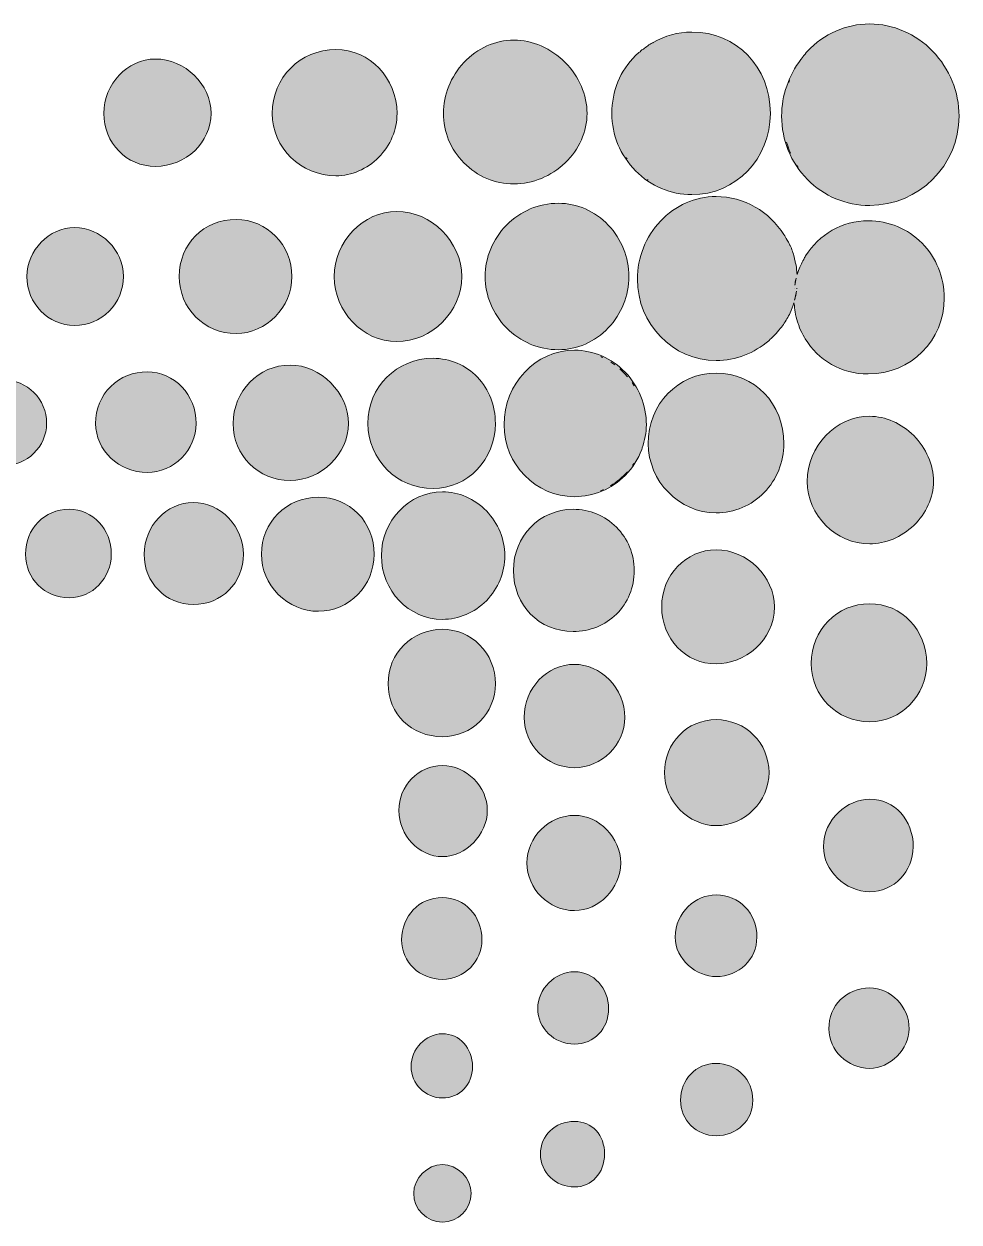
# Model space of a CAD drawing. Header units: inches. Extents: x -210 to 805, y -10 to 851.
# Drawn here: x 132 to 805, y -10 to 851 of the extents above; entities that cross this region are included whole.
import ezdxf

# ---------------------------------------------------------------- set-up
doc = ezdxf.new("R2010")
doc.units = ezdxf.units.IN
doc.header["$MEASUREMENT"] = 0
doc.layers.add('图层 1', color=7, linetype='Continuous')

# ---------------------------------------------------------------- blocks, each defined once
blk = doc.blocks.new('block 2')
at = {"layer": '图层 1', "true_color": 0xffffff}
h = blk.add_hatch(color=7, dxfattribs=at)
h.dxf.hatch_style = 2
edge = h.paths.add_edge_path()
edge.add_spline(control_points=[(612.68, 728.6), (644.38, 728.6), (669.22, 754.29), (669.22, 787.08), (669.22, 820.42), (644.92, 845.56), (612.68, 845.56), (602.74, 845.56), (593.29, 842.79), (584.83, 838.02), (584.7, 837.95), (584.57, 837.88), (584.43, 837.81), (582.14, 836.49), (579.96, 835.01), (577.84, 833.37), (577.51, 833.12), (577.11, 832.93), (576.79, 832.67), (576.33, 832.27), (575.91, 831.82), (575.45, 831.4), (574.39, 830.49), (573.22, 829.75), (572.22, 828.75), (561.22, 817.74), (555.16, 802.95), (555.16, 787.08), (555.16, 771.57), (561.22, 756.91), (572.22, 745.78), (583.17, 734.71), (597.54, 728.6), (612.68, 728.6)], knot_values=[0, 0, 0, 0, 1, 1, 1, 2, 2, 2, 3, 3, 3, 4, 4, 4, 5, 5, 5, 6, 6, 6, 7, 7, 7, 8, 8, 8, 9, 9, 9, 10, 10, 10, 11, 11, 11, 11], degree=3, periodic=1)
edge = h.paths.add_edge_path()
edge.add_spline(control_points=[(581.23, 739.16), (581.11, 739.25), (580.99, 739.35), (580.87, 739.44), (580.99, 739.35), (581.11, 739.26), (581.23, 739.16)], knot_values=[0, 0, 0, 0, 1, 1, 1, 2, 2, 2, 2], degree=3, periodic=1)
edge = h.paths.add_edge_path()
edge.add_spline(control_points=[(566.11, 754.38), (565.88, 754.72), (565.63, 755.05), (565.4, 755.39), (565.63, 755.05), (565.88, 754.72), (566.11, 754.38)], knot_values=[0, 0, 0, 0, 1, 1, 1, 2, 2, 2, 2], degree=3, periodic=1)
edge = h.paths.add_edge_path()
edge.add_spline(control_points=[(572.64, 746.38), (572.64, 746.37), (572.66, 746.36), (572.67, 746.35), (572.65, 746.36), (572.64, 746.37), (572.64, 746.38)], knot_values=[0, 0, 0, 0, 1, 1, 1, 2, 2, 2, 2], degree=3, periodic=1)
h = blk.add_hatch(color=7, dxfattribs=at)
h.dxf.hatch_style = 2
edge = h.paths.add_edge_path()
edge.add_spline(control_points=[(677.36, 785.14), (677.36, 767.76), (683.94, 751.54), (695.88, 739.48), (707.76, 727.46), (723.68, 720.84), (740.69, 720.84), (776.15, 720.84), (805, 749.68), (805, 785.14), (805, 802.58), (798.24, 819.14), (786, 831.78), (773.73, 844.42), (757.65, 851.38), (740.69, 851.38), (723.79, 851.38), (707.88, 844.42), (695.87, 831.77), (694.64, 830.48), (693.73, 829), (692.62, 827.63), (692.16, 827.05), (691.69, 826.48), (691.25, 825.88), (682.41, 814.2), (677.36, 800.1), (677.36, 785.14)], knot_values=[0, 0, 0, 0, 1, 1, 1, 2, 2, 2, 3, 3, 3, 4, 4, 4, 5, 5, 5, 6, 6, 6, 7, 7, 7, 8, 8, 8, 9, 9, 9, 9], degree=3, periodic=1)
edge = h.paths.add_edge_path()
edge.add_spline(control_points=[(683.47, 758.96), (683.54, 758.78), (683.61, 758.65), (683.67, 758.48), (682.54, 761.01), (681.73, 763.68), (680.94, 766.37), (681.73, 763.85), (682.35, 761.22), (683.47, 758.96)], knot_values=[0, 0, 0, 0, 1, 1, 1, 2, 2, 2, 3, 3, 3, 3], degree=3, periodic=1)
edge = h.paths.add_edge_path()
edge.add_spline(control_points=[(682.44, 809.17), (682.66, 809.75), (682.79, 810.36), (683.03, 810.94), (682.78, 810.35), (682.67, 809.75), (682.44, 809.17)], knot_values=[0, 0, 0, 0, 1, 1, 1, 2, 2, 2, 2], degree=3, periodic=1)
edge = h.paths.add_edge_path()
edge.add_spline(control_points=[(689.22, 748.42), (688.84, 748.98), (688.47, 749.51), (688.11, 750.08), (688.46, 749.5), (688.86, 748.98), (689.22, 748.42)], knot_values=[0, 0, 0, 0, 1, 1, 1, 2, 2, 2, 2], degree=3, periodic=1)
h = blk.add_hatch(color=7, dxfattribs=at)
h.dxf.hatch_style = 2
edge = h.paths.add_edge_path()
edge.add_spline(control_points=[(484.66, 736.36), (498.15, 736.36), (511.62, 741.88), (521.6, 751.47), (531.6, 761.09), (537.33, 774.07), (537.33, 787.08), (537.33, 800.21), (531.6, 813.54), (521.61, 823.66), (511.51, 833.88), (498.04, 839.75), (484.66, 839.75), (471.2, 839.75), (458.42, 834.03), (448.69, 823.65), (439.32, 813.65), (433.94, 800.33), (433.94, 787.08), (433.94, 773.76), (439.18, 761.12), (448.69, 751.48), (458.32, 741.74), (471.09, 736.36), (484.66, 736.36)], knot_values=[0, 0, 0, 0, 1, 1, 1, 2, 2, 2, 3, 3, 3, 4, 4, 4, 5, 5, 5, 6, 6, 6, 7, 7, 7, 8, 8, 8, 8], degree=3, periodic=1)
h = blk.add_hatch(color=7, dxfattribs=at)
h.dxf.hatch_style = 2
edge = h.paths.add_edge_path()
edge.add_spline(control_points=[(356.65, 742.18), (367.87, 742.18), (379.09, 747.02), (387.42, 755.47), (395.91, 764.1), (400.59, 775.33), (400.59, 787.08), (400.59, 812.38), (380.88, 832.96), (356.65, 832.96), (330.93, 832.96), (310.78, 812.81), (310.78, 787.08), (310.78, 762.32), (331.36, 742.18), (356.65, 742.18)], knot_values=[0, 0, 0, 0, 1, 1, 1, 2, 2, 2, 3, 3, 3, 4, 4, 4, 5, 5, 5, 5], degree=3, periodic=1)
h = blk.add_hatch(color=7, dxfattribs=at)
h.dxf.hatch_style = 2
edge = h.paths.add_edge_path()
edge.add_spline(control_points=[(226.7, 748.96), (248.79, 748.96), (266.76, 766.06), (266.76, 787.08), (266.76, 807.9), (248.04, 826.17), (226.7, 826.17), (206.57, 826.17), (189.56, 808.27), (189.56, 787.08), (189.56, 765.71), (205.87, 748.96), (226.7, 748.96)], knot_values=[0, 0, 0, 0, 1, 1, 1, 2, 2, 2, 3, 3, 3, 4, 4, 4, 4], degree=3, periodic=1)
h = blk.add_hatch(color=7, dxfattribs=at)
h.dxf.hatch_style = 2
edge = h.paths.add_edge_path()
edge.add_spline(control_points=[(739.72, 709.79), (720.74, 709.79), (704.15, 700.03), (694.6, 684.5), (694.11, 683.72), (693.67, 682.89), (693.21, 682.08), (692.45, 680.7), (691.72, 679.31), (691.07, 677.85), (690.3, 676.14), (689.65, 674.39), (689.06, 672.59), (688.9, 672.11), (688.66, 671.68), (688.52, 671.19), (688.48, 671.87), (688.28, 672.51), (688.21, 673.19), (688.09, 675.27), (687.87, 677.36), (687.35, 679.44), (687.25, 679.92), (687.13, 680.3), (687.04, 680.77), (686.81, 681.74), (686.62, 682.71), (686.35, 683.68), (685.62, 686.62), (684.8, 689.39), (683.47, 692.04), (683.37, 692.26), (683.22, 692.46), (683.11, 692.68), (682.59, 693.83), (681.87, 694.86), (681.28, 695.96), (680.51, 697.3), (679.79, 698.66), (678.95, 699.93), (668.44, 716.26), (650.46, 727.25), (630.14, 727.25), (615.11, 727.25), (600.92, 720.98), (590.16, 709.58), (579.47, 698.26), (573.59, 683.42), (573.59, 667.8), (573.59, 635.55), (598.96, 609.31), (630.14, 609.31), (644.47, 609.31), (657.74, 614.69), (668.07, 623.57), (668.36, 623.81), (668.64, 624.06), (668.92, 624.31), (670.58, 625.79), (672.18, 627.34), (673.66, 629.01), (674.35, 629.77), (674.98, 630.58), (675.64, 631.38), (676.65, 632.64), (677.66, 633.88), (678.57, 635.23), (680.4, 637.86), (682.07, 640.62), (683.47, 643.56), (684.7, 646.01), (685.5, 648.46), (686.19, 650.9), (686.23, 650.17), (686.43, 649.5), (686.5, 648.78), (686.6, 646.71), (686.84, 644.65), (687.35, 642.58), (687.37, 642.5), (687.41, 642.42), (687.42, 642.33), (687.92, 639.89), (688.65, 637.58), (689.44, 635.29), (689.72, 634.49), (689.95, 633.67), (690.27, 632.88), (691.23, 630.46), (692.41, 628.19), (693.69, 625.97), (693.88, 625.64), (694.06, 625.29), (694.26, 624.97), (703.59, 609.61), (720.08, 599.62), (739.72, 599.62), (770.34, 599.62), (794.33, 623.6), (794.33, 654.22), (794.33, 669.26), (788.65, 683.28), (778.36, 693.71), (768.11, 704.08), (754.39, 709.79), (739.72, 709.79)], knot_values=[0, 0, 0, 0, 1, 1, 1, 2, 2, 2, 3, 3, 3, 4, 4, 4, 5, 5, 5, 6, 6, 6, 7, 7, 7, 8, 8, 8, 9, 9, 9, 10, 10, 10, 11, 11, 11, 12, 12, 12, 13, 13, 13, 14, 14, 14, 15, 15, 15, 16, 16, 16, 17, 17, 17, 18, 18, 18, 19, 19, 19, 20, 20, 20, 21, 21, 21, 22, 22, 22, 23, 23, 23, 24, 24, 24, 25, 25, 25, 26, 26, 26, 27, 27, 27, 28, 28, 28, 29, 29, 29, 30, 30, 30, 31, 31, 31, 32, 32, 32, 33, 33, 33, 34, 34, 34, 35, 35, 35, 35], degree=3, periodic=1)
edge = h.paths.add_edge_path()
edge.add_spline(control_points=[(686.69, 652.93), (687.25, 655.02), (687.62, 657.14), (687.94, 659.29), (687.79, 657.91), (687.68, 656.53), (687.35, 655.19), (687.15, 654.4), (686.91, 653.6), (686.71, 652.81), (686.71, 652.85), (686.69, 652.89), (686.69, 652.93)], knot_values=[0, 0, 0, 0, 1, 1, 1, 2, 2, 2, 3, 3, 3, 4, 4, 4, 4], degree=3, periodic=1)
edge = h.paths.add_edge_path()
edge.add_spline(control_points=[(687.35, 666.82), (687.46, 667.4), (687.71, 667.92), (687.84, 668.47), (687.43, 666.82), (687.13, 665.14), (686.87, 663.44), (687.01, 664.57), (687.07, 665.72), (687.35, 666.82)], knot_values=[0, 0, 0, 0, 1, 1, 1, 2, 2, 2, 3, 3, 3, 3], degree=3, periodic=1)
edge = h.paths.add_edge_path()
edge.add_spline(control_points=[(686.51, 660.91), (686.5, 660.88), (686.5, 660.87), (686.5, 660.85), (686.5, 660.87), (686.5, 660.88), (686.51, 660.91)], knot_values=[0, 0, 0, 0, 1, 1, 1, 2, 2, 2, 2], degree=3, periodic=1)
edge = h.paths.add_edge_path()
edge.add_spline(control_points=[(688.18, 660.96), (688.2, 661.11), (688.19, 661.26), (688.2, 661.42), (688.2, 661.27), (688.18, 661.11), (688.18, 660.96)], knot_values=[0, 0, 0, 0, 1, 1, 1, 2, 2, 2, 2], degree=3, periodic=1)
h = blk.add_hatch(color=7, dxfattribs=at)
h.dxf.hatch_style = 2
edge = h.paths.add_edge_path()
edge.add_spline(control_points=[(355.39, 669.74), (355.39, 644.35), (375.96, 622.89), (400.3, 622.89), (425.69, 622.89), (447.14, 644.35), (447.14, 669.74), (447.14, 694.69), (425.25, 716.59), (400.3, 716.59), (376.38, 716.59), (355.39, 694.69), (355.39, 669.74)], knot_values=[0, 0, 0, 0, 1, 1, 1, 2, 2, 2, 3, 3, 3, 4, 4, 4, 4], degree=3, periodic=1)
h = blk.add_hatch(color=7, dxfattribs=at)
h.dxf.hatch_style = 2
edge = h.paths.add_edge_path()
edge.add_spline(control_points=[(479.37, 706.68), (469.47, 696.64), (464.01, 683.52), (464.01, 669.74), (464.01, 655.95), (469.47, 642.82), (479.37, 632.8), (489.38, 622.66), (502.62, 617.07), (516.66, 617.07), (530.23, 617.07), (543.02, 622.66), (552.64, 632.8), (562.16, 642.82), (567.4, 655.94), (567.4, 669.74), (567.4, 683.54), (562.16, 696.65), (552.64, 706.68), (543.02, 716.81), (530.24, 722.4), (516.66, 722.4), (502.62, 722.4), (489.38, 716.81), (479.37, 706.68)], knot_values=[0, 0, 0, 0, 1, 1, 1, 2, 2, 2, 3, 3, 3, 4, 4, 4, 5, 5, 5, 6, 6, 6, 7, 7, 7, 8, 8, 8, 8], degree=3, periodic=1)
h = blk.add_hatch(color=7, dxfattribs=at)
h.dxf.hatch_style = 2
edge = h.paths.add_edge_path()
edge.add_spline(control_points=[(243.86, 669.74), (243.86, 646.73), (261.88, 628.71), (284.89, 628.71), (306.6, 628.71), (324.95, 647.5), (324.95, 669.74), (324.95, 692.36), (306.97, 710.77), (284.89, 710.77), (261.5, 710.77), (243.86, 693.13), (243.86, 669.74)], knot_values=[0, 0, 0, 0, 1, 1, 1, 2, 2, 2, 3, 3, 3, 4, 4, 4, 4], degree=3, periodic=1)
h = blk.add_hatch(color=7, dxfattribs=at)
h.dxf.hatch_style = 2
edge = h.paths.add_edge_path()
edge.add_spline(control_points=[(168.52, 634.53), (177.97, 634.53), (186.84, 638.18), (193.46, 644.8), (200.07, 651.42), (203.72, 660.28), (203.72, 669.74), (203.72, 688.82), (187.6, 704.94), (168.52, 704.94), (150.28, 704.94), (134.28, 688.49), (134.28, 669.74), (134.28, 650.32), (149.64, 634.53), (168.52, 634.53)], knot_values=[0, 0, 0, 0, 1, 1, 1, 2, 2, 2, 3, 3, 3, 4, 4, 4, 5, 5, 5, 5], degree=3, periodic=1)
h = blk.add_hatch(color=7, dxfattribs=at)
h.dxf.hatch_style = 2
edge = h.paths.add_edge_path()
edge.add_spline(control_points=[(564.77, 600.85), (554.92, 611.07), (541.98, 616.7), (528.31, 616.7), (500.34, 616.7), (477.58, 592.64), (477.58, 563.06), (477.58, 534.56), (500.34, 511.37), (528.31, 511.37), (541.99, 511.37), (554.94, 516.78), (564.77, 526.61), (570.18, 532.02), (574.1, 538.43), (576.67, 545.34), (576.7, 545.43), (576.76, 545.51), (576.79, 545.6), (576.89, 545.88), (576.92, 546.17), (577.01, 546.46), (578.84, 551.77), (580, 557.32), (580, 563.07), (580, 577.22), (574.59, 590.64), (564.77, 600.85)], knot_values=[0, 0, 0, 0, 1, 1, 1, 2, 2, 2, 3, 3, 3, 4, 4, 4, 5, 5, 5, 6, 6, 6, 7, 7, 7, 8, 8, 8, 9, 9, 9, 9], degree=3, periodic=1)
edge = h.paths.add_edge_path()
edge.add_spline(control_points=[(566.49, 597.56), (564.73, 599.6), (562.87, 601.5), (560.87, 603.27), (562.88, 601.5), (564.75, 599.62), (566.49, 597.56)], knot_values=[0, 0, 0, 0, 1, 1, 1, 2, 2, 2, 2], degree=3, periodic=1)
edge = h.paths.add_edge_path()
edge.add_spline(control_points=[(571.23, 591.19), (570.74, 591.96), (570.28, 592.74), (569.74, 593.49), (570.26, 592.73), (570.75, 591.97), (571.23, 591.19)], knot_values=[0, 0, 0, 0, 1, 1, 1, 2, 2, 2, 2], degree=3, periodic=1)
edge = h.paths.add_edge_path()
edge.add_spline(control_points=[(557.42, 606.24), (556.5, 606.94), (555.49, 607.49), (554.53, 608.12), (555.5, 607.5), (556.49, 606.93), (557.42, 606.24)], knot_values=[0, 0, 0, 0, 1, 1, 1, 2, 2, 2, 2], degree=3, periodic=1)
edge = h.paths.add_edge_path()
edge.add_spline(control_points=[(548.72, 611.44), (548.23, 611.67), (547.73, 611.88), (547.24, 612.11), (547.74, 611.89), (548.23, 611.67), (548.72, 611.44)], knot_values=[0, 0, 0, 0, 1, 1, 1, 2, 2, 2, 2], degree=3, periodic=1)
edge = h.paths.add_edge_path()
edge.add_spline(control_points=[(554.12, 519.21), (558.67, 521.97), (562.8, 525.37), (566.39, 529.32), (562.85, 525.33), (558.74, 521.94), (554.12, 519.21)], knot_values=[0, 0, 0, 0, 1, 1, 1, 2, 2, 2, 2], degree=3, periodic=1)
edge = h.paths.add_edge_path()
edge.add_spline(control_points=[(547.12, 515.65), (547.81, 515.94), (548.51, 516.22), (549.19, 516.53), (548.51, 516.22), (547.82, 515.93), (547.12, 515.65)], knot_values=[0, 0, 0, 0, 1, 1, 1, 2, 2, 2, 2], degree=3, periodic=1)
edge = h.paths.add_edge_path()
edge.add_spline(control_points=[(570.13, 533.86), (570.45, 534.28), (570.74, 534.74), (571.04, 535.18), (570.74, 534.72), (570.44, 534.29), (570.13, 533.86)], knot_values=[0, 0, 0, 0, 1, 1, 1, 2, 2, 2, 2], degree=3, periodic=1)
h = blk.add_hatch(color=7, dxfattribs=at)
h.dxf.hatch_style = 2
edge = h.paths.add_edge_path()
edge.add_spline(control_points=[(365.68, 564.03), (365.68, 586.01), (345.66, 606.03), (323.67, 606.03), (301.06, 606.03), (282.65, 587.19), (282.65, 564.03), (282.65, 541.03), (300.67, 523), (323.67, 523), (346.05, 523), (365.68, 542.17), (365.68, 564.03)], knot_values=[0, 0, 0, 0, 1, 1, 1, 2, 2, 2, 3, 3, 3, 4, 4, 4, 4], degree=3, periodic=1)
h = blk.add_hatch(color=7, dxfattribs=at)
h.dxf.hatch_style = 2
edge = h.paths.add_edge_path()
edge.add_spline(control_points=[(426.48, 610.88), (400.21, 610.88), (379.63, 590.3), (379.63, 564.03), (379.63, 538.2), (400.64, 517.18), (426.48, 517.18), (451.24, 517.18), (471.38, 538.2), (471.38, 564.03), (471.38, 576.79), (466.79, 588.61), (458.46, 597.33), (450.1, 606.06), (438.74, 610.88), (426.48, 610.88)], knot_values=[0, 0, 0, 0, 1, 1, 1, 2, 2, 2, 3, 3, 3, 4, 4, 4, 5, 5, 5, 5], degree=3, periodic=1)
h = blk.add_hatch(color=7, dxfattribs=at)
h.dxf.hatch_style = 2
edge = h.paths.add_edge_path()
edge.add_spline(control_points=[(148.45, 564.03), (148.45, 581.6), (134.68, 595.36), (117.11, 595.36), (100.64, 595.36), (87.73, 581.6), (87.73, 564.03), (87.73, 547.01), (100.64, 533.67), (117.11, 533.67), (134.39, 533.67), (148.45, 547.29), (148.45, 564.03)], knot_values=[0, 0, 0, 0, 1, 1, 1, 2, 2, 2, 3, 3, 3, 4, 4, 4, 4], degree=3, periodic=1)
h = blk.add_hatch(color=7, dxfattribs=at)
h.dxf.hatch_style = 2
edge = h.paths.add_edge_path()
edge.add_spline(control_points=[(220.89, 601.18), (210.85, 601.18), (201.52, 597.45), (194.61, 590.67), (187.6, 583.78), (183.74, 574.32), (183.74, 564.03), (183.74, 544.61), (200.4, 528.82), (220.89, 528.82), (239.97, 528.82), (256.1, 544.95), (256.1, 564.03), (256.1, 584.52), (240.3, 601.18), (220.89, 601.18)], knot_values=[0, 0, 0, 0, 1, 1, 1, 2, 2, 2, 3, 3, 3, 4, 4, 4, 5, 5, 5, 5], degree=3, periodic=1)
h = blk.add_hatch(color=7, dxfattribs=at)
h.dxf.hatch_style = 2
edge = h.paths.add_edge_path()
edge.add_spline(control_points=[(630.14, 600.21), (602.78, 600.21), (581.35, 577.93), (581.35, 549.48), (581.35, 522.51), (603.7, 499.73), (630.14, 499.73), (643.29, 499.73), (655.59, 504.93), (664.77, 514.37), (673.9, 523.74), (678.92, 536.22), (678.92, 549.48), (678.92, 578.4), (657.94, 600.21), (630.14, 600.21)], knot_values=[0, 0, 0, 0, 1, 1, 1, 2, 2, 2, 3, 3, 3, 4, 4, 4, 5, 5, 5, 5], degree=3, periodic=1)
h = blk.add_hatch(color=7, dxfattribs=at)
h.dxf.hatch_style = 2
edge = h.paths.add_edge_path()
edge.add_spline(control_points=[(740.69, 569.18), (716.35, 569.18), (695.79, 547.72), (695.79, 522.33), (695.79, 497.98), (716.35, 477.42), (740.69, 477.42), (752.03, 477.42), (763.59, 482.26), (772.41, 490.72), (781.4, 499.32), (786.57, 510.85), (786.57, 522.33), (786.57, 534.28), (781.41, 546.28), (772.42, 555.27), (763.58, 564.11), (752.02, 569.18), (740.69, 569.18)], knot_values=[0, 0, 0, 0, 1, 1, 1, 2, 2, 2, 3, 3, 3, 4, 4, 4, 5, 5, 5, 6, 6, 6, 6], degree=3, periodic=1)
h = blk.add_hatch(color=7, dxfattribs=at)
h.dxf.hatch_style = 2
edge = h.paths.add_edge_path()
edge.add_spline(control_points=[(344.05, 510.99), (321.04, 510.99), (303.02, 492.96), (303.02, 469.96), (303.02, 459.1), (307.32, 448.82), (315.11, 441.02), (322.9, 433.23), (333.18, 428.93), (344.05, 428.93), (366.13, 428.93), (384.1, 447.34), (384.1, 469.96), (384.1, 481.25), (379.98, 491.65), (372.51, 499.26), (365.07, 506.82), (354.97, 510.99), (344.05, 510.99)], knot_values=[0, 0, 0, 0, 1, 1, 1, 2, 2, 2, 3, 3, 3, 4, 4, 4, 5, 5, 5, 6, 6, 6, 6], degree=3, periodic=1)
h = blk.add_hatch(color=7, dxfattribs=at)
h.dxf.hatch_style = 2
edge = h.paths.add_edge_path()
edge.add_spline(control_points=[(433.27, 514.87), (409.46, 514.87), (389.33, 493.86), (389.33, 469), (389.33, 443.7), (409.04, 423.11), (433.27, 423.11), (445.12, 423.11), (456.34, 427.88), (464.88, 436.54), (473.45, 445.25), (478.17, 456.77), (478.17, 469), (478.17, 480.68), (473.32, 492.37), (464.88, 501.08), (456.24, 509.97), (445.02, 514.87), (433.27, 514.87)], knot_values=[0, 0, 0, 0, 1, 1, 1, 2, 2, 2, 3, 3, 3, 4, 4, 4, 5, 5, 5, 6, 6, 6, 6], degree=3, periodic=1)
h = blk.add_hatch(color=7, dxfattribs=at)
h.dxf.hatch_style = 2
edge = h.paths.add_edge_path()
edge.add_spline(control_points=[(164.64, 502.26), (146.77, 502.26), (133.31, 488.38), (133.31, 469.96), (133.31, 452.39), (147.07, 438.63), (164.64, 438.63), (181.38, 438.63), (195, 452.68), (195, 469.96), (195, 488.07), (181.66, 502.26), (164.64, 502.26)], knot_values=[0, 0, 0, 0, 1, 1, 1, 2, 2, 2, 3, 3, 3, 4, 4, 4, 4], degree=3, periodic=1)
h = blk.add_hatch(color=7, dxfattribs=at)
h.dxf.hatch_style = 2
edge = h.paths.add_edge_path()
edge.add_spline(control_points=[(253.86, 507.11), (234.77, 507.11), (218.64, 490.09), (218.64, 469.96), (218.64, 449.67), (234.11, 433.78), (253.86, 433.78), (274.48, 433.78), (290.04, 449.34), (290.04, 469.96), (290.04, 479.44), (286.25, 488.89), (279.65, 495.86), (272.79, 503.11), (263.63, 507.11), (253.86, 507.11)], knot_values=[0, 0, 0, 0, 1, 1, 1, 2, 2, 2, 3, 3, 3, 4, 4, 4, 5, 5, 5, 5], degree=3, periodic=1)
h = blk.add_hatch(color=7, dxfattribs=at)
h.dxf.hatch_style = 2
edge = h.paths.add_edge_path()
edge.add_spline(control_points=[(527.34, 502.26), (503.24, 502.26), (484.37, 482.96), (484.37, 458.33), (484.37, 433.27), (502.84, 414.39), (527.34, 414.39), (539.25, 414.39), (550.3, 418.81), (558.46, 426.84), (566.72, 434.98), (571.27, 446.16), (571.27, 458.33), (571.27, 470.13), (566.72, 481.18), (558.46, 489.44), (550.2, 497.71), (539.14, 502.26), (527.34, 502.26)], knot_values=[0, 0, 0, 0, 1, 1, 1, 2, 2, 2, 3, 3, 3, 4, 4, 4, 5, 5, 5, 6, 6, 6, 6], degree=3, periodic=1)
h = blk.add_hatch(color=7, dxfattribs=at)
h.dxf.hatch_style = 2
edge = h.paths.add_edge_path()
edge.add_spline(control_points=[(630.14, 473.16), (608.58, 473.16), (591.04, 454.76), (591.04, 432.14), (591.04, 409.13), (608.22, 391.11), (630.14, 391.11), (650.41, 391.11), (672.13, 407.6), (672.13, 432.14), (672.13, 453.99), (652.51, 473.16), (630.14, 473.16)], knot_values=[0, 0, 0, 0, 1, 1, 1, 2, 2, 2, 3, 3, 3, 4, 4, 4, 4], degree=3, periodic=1)
h = blk.add_hatch(color=7, dxfattribs=at)
h.dxf.hatch_style = 2
edge = h.paths.add_edge_path()
edge.add_spline(control_points=[(740.69, 434.38), (717.14, 434.38), (698.69, 415.5), (698.69, 391.41), (698.69, 367.86), (717.14, 349.41), (740.69, 349.41), (763.31, 349.41), (781.72, 368.25), (781.72, 391.41), (781.72, 415.5), (763.7, 434.38), (740.69, 434.38)], knot_values=[0, 0, 0, 0, 1, 1, 1, 2, 2, 2, 3, 3, 3, 4, 4, 4, 4], degree=3, periodic=1)
h = blk.add_hatch(color=7, dxfattribs=at)
h.dxf.hatch_style = 2
edge = h.paths.add_edge_path()
edge.add_spline(control_points=[(433.27, 415.95), (411.35, 415.95), (394.18, 398.78), (394.18, 376.86), (394.18, 355.13), (410.99, 338.74), (433.27, 338.74), (454.64, 338.74), (471.38, 355.49), (471.38, 376.86), (471.38, 387.57), (467.35, 397.5), (460.03, 404.83), (452.85, 412), (443.35, 415.95), (433.27, 415.95)], knot_values=[0, 0, 0, 0, 1, 1, 1, 2, 2, 2, 3, 3, 3, 4, 4, 4, 5, 5, 5, 5], degree=3, periodic=1)
h = blk.add_hatch(color=7, dxfattribs=at)
h.dxf.hatch_style = 2
edge = h.paths.add_edge_path()
edge.add_spline(control_points=[(528.31, 390.74), (508.36, 390.74), (492.13, 373.64), (492.13, 352.62), (492.13, 332.67), (508.36, 316.44), (528.31, 316.44), (547.92, 316.44), (564.49, 333.01), (564.49, 352.62), (564.49, 362.81), (560.54, 372.43), (553.37, 379.73), (546.5, 386.72), (537.37, 390.74), (528.31, 390.74)], knot_values=[0, 0, 0, 0, 1, 1, 1, 2, 2, 2, 3, 3, 3, 4, 4, 4, 5, 5, 5, 5], degree=3, periodic=1)
h = blk.add_hatch(color=7, dxfattribs=at)
h.dxf.hatch_style = 2
edge = h.paths.add_edge_path()
edge.add_spline(control_points=[(630.14, 350.97), (609.3, 350.97), (592.99, 334.23), (592.99, 312.86), (592.99, 292.55), (610.35, 274.74), (630.14, 274.74), (650.79, 274.74), (668.25, 292.19), (668.25, 312.86), (668.25, 334.23), (651.5, 350.97), (630.14, 350.97)], knot_values=[0, 0, 0, 0, 1, 1, 1, 2, 2, 2, 3, 3, 3, 4, 4, 4, 4], degree=3, periodic=1)
h = blk.add_hatch(color=7, dxfattribs=at)
h.dxf.hatch_style = 2
edge = h.paths.add_edge_path()
edge.add_spline(control_points=[(433.27, 318), (415.99, 318), (401.94, 303.51), (401.94, 285.7), (401.94, 267.67), (416.29, 252.43), (433.27, 252.43), (450.17, 252.43), (465.57, 268.29), (465.57, 285.7), (465.57, 302.9), (450.47, 318), (433.27, 318)], knot_values=[0, 0, 0, 0, 1, 1, 1, 2, 2, 2, 3, 3, 3, 4, 4, 4, 4], degree=3, periodic=1)
h = blk.add_hatch(color=7, dxfattribs=at)
h.dxf.hatch_style = 2
edge = h.paths.add_edge_path()
edge.add_spline(control_points=[(740.69, 293.75), (724.95, 293.75), (707.42, 279.7), (707.42, 259.52), (707.42, 242.61), (723.28, 227.22), (740.69, 227.22), (757.96, 227.22), (772.02, 241.71), (772.02, 259.52), (772.02, 279.04), (758.55, 293.75), (740.69, 293.75)], knot_values=[0, 0, 0, 0, 1, 1, 1, 2, 2, 2, 3, 3, 3, 4, 4, 4, 4], degree=3, periodic=1)
h = blk.add_hatch(color=7, dxfattribs=at)
h.dxf.hatch_style = 2
edge = h.paths.add_edge_path()
edge.add_spline(control_points=[(528.31, 282.11), (509.75, 282.11), (494.07, 266.44), (494.07, 247.88), (494.07, 229.32), (509.75, 213.64), (528.31, 213.64), (546.03, 213.64), (561.58, 229.64), (561.58, 247.88), (561.58, 266.12), (546.02, 282.11), (528.31, 282.11)], knot_values=[0, 0, 0, 0, 1, 1, 1, 2, 2, 2, 3, 3, 3, 4, 4, 4, 4], degree=3, periodic=1)
h = blk.add_hatch(color=7, dxfattribs=at)
h.dxf.hatch_style = 2
edge = h.paths.add_edge_path()
edge.add_spline(control_points=[(630.14, 224.9), (615.94, 224.9), (600.74, 212.7), (600.74, 194.54), (600.74, 178.27), (616.27, 166.12), (630.14, 166.12), (646.62, 166.12), (659.52, 178.61), (659.52, 194.54), (659.52, 211.85), (646.89, 224.9), (630.14, 224.9)], knot_values=[0, 0, 0, 0, 1, 1, 1, 2, 2, 2, 3, 3, 3, 4, 4, 4, 4], degree=3, periodic=1)
h = blk.add_hatch(color=7, dxfattribs=at)
h.dxf.hatch_style = 2
edge = h.paths.add_edge_path()
edge.add_spline(control_points=[(433.27, 222.96), (416.51, 222.96), (403.88, 209.91), (403.88, 192.6), (403.88, 176.66), (416.79, 164.18), (433.27, 164.18), (448.93, 164.18), (461.68, 176.93), (461.68, 192.6), (461.68, 209.91), (449.47, 222.96), (433.27, 222.96)], knot_values=[0, 0, 0, 0, 1, 1, 1, 2, 2, 2, 3, 3, 3, 4, 4, 4, 4], degree=3, periodic=1)
h = blk.add_hatch(color=7, dxfattribs=at)
h.dxf.hatch_style = 2
edge = h.paths.add_edge_path()
edge.add_spline(control_points=[(528.31, 169.62), (514.21, 169.62), (501.83, 157.25), (501.83, 143.14), (501.83, 129.07), (513.71, 117.63), (528.31, 117.63), (542.3, 117.63), (552.85, 128.6), (552.85, 143.14), (552.85, 157.99), (542.07, 169.62), (528.31, 169.62)], knot_values=[0, 0, 0, 0, 1, 1, 1, 2, 2, 2, 3, 3, 3, 4, 4, 4, 4], degree=3, periodic=1)
h = blk.add_hatch(color=7, dxfattribs=at)
h.dxf.hatch_style = 2
edge = h.paths.add_edge_path()
edge.add_spline(control_points=[(740.69, 157.98), (723.93, 157.98), (711.3, 145.35), (711.3, 128.59), (711.3, 113.19), (724.76, 100.17), (740.69, 100.17), (755.3, 100.17), (769.11, 113.99), (769.11, 128.59), (769.11, 144.52), (756.09, 157.98), (740.69, 157.98)], knot_values=[0, 0, 0, 0, 1, 1, 1, 2, 2, 2, 3, 3, 3, 4, 4, 4, 4], degree=3, periodic=1)
h = blk.add_hatch(color=7, dxfattribs=at)
h.dxf.hatch_style = 2
edge = h.paths.add_edge_path()
edge.add_spline(control_points=[(433.27, 125.01), (421.23, 125.01), (410.67, 114), (410.67, 101.44), (410.67, 89.19), (421.02, 78.84), (433.27, 78.84), (445.8, 78.84), (454.9, 88.35), (454.9, 101.44), (454.9, 114.87), (445.6, 125.01), (433.27, 125.01)], knot_values=[0, 0, 0, 0, 1, 1, 1, 2, 2, 2, 3, 3, 3, 4, 4, 4, 4], degree=3, periodic=1)
h = blk.add_hatch(color=7, dxfattribs=at)
h.dxf.hatch_style = 2
edge = h.paths.add_edge_path()
edge.add_spline(control_points=[(630.14, 103.67), (615.59, 103.67), (604.62, 92.29), (604.62, 77.19), (604.62, 62.9), (615.84, 51.69), (630.14, 51.69), (645.23, 51.69), (656.62, 62.65), (656.62, 77.19), (656.62, 92.29), (645.23, 103.67), (630.14, 103.67)], knot_values=[0, 0, 0, 0, 1, 1, 1, 2, 2, 2, 3, 3, 3, 4, 4, 4, 4], degree=3, periodic=1)
h = blk.add_hatch(color=7, dxfattribs=at)
h.dxf.hatch_style = 2
edge = h.paths.add_edge_path()
edge.add_spline(control_points=[(528.31, 61.97), (514.32, 61.97), (503.76, 51.84), (503.76, 38.41), (503.76, 25.41), (514.78, 14.83), (528.31, 14.83), (540.64, 14.83), (549.94, 24.97), (549.94, 38.41), (549.94, 52.28), (541.04, 61.97), (528.31, 61.97)], knot_values=[0, 0, 0, 0, 1, 1, 1, 2, 2, 2, 3, 3, 3, 4, 4, 4, 4], degree=3, periodic=1)
h = blk.add_hatch(color=7, dxfattribs=at)
h.dxf.hatch_style = 2
edge = h.paths.add_edge_path()
edge.add_spline(control_points=[(433.27, 30.94), (422.46, 30.94), (412.6, 21.09), (412.6, 10.28), (412.6, -1.11), (421.88, -10.38), (433.27, -10.38), (444.66, -10.38), (453.93, -1.11), (453.93, 10.28), (453.93, 21.09), (444.08, 30.94), (433.27, 30.94)], knot_values=[0, 0, 0, 0, 1, 1, 1, 2, 2, 2, 3, 3, 3, 4, 4, 4, 4], degree=3, periodic=1)
at = {"layer": '图层 1', "lineweight": 0}
for points, knots in [([(612.68, 728.6), (644.38, 728.6), (669.22, 754.29), (669.22, 787.08), (669.22, 820.42), (644.92, 845.56), (612.68, 845.56), (602.74, 845.56), (593.29, 842.79), (584.83, 838.02), (584.7, 837.95), (584.57, 837.88), (584.43, 837.81), (582.14, 836.49), (579.96, 835.01), (577.84, 833.37), (577.51, 833.12), (577.11, 832.93), (576.79, 832.67), (576.33, 832.27), (575.91, 831.82), (575.45, 831.4), (574.39, 830.49), (573.22, 829.75), (572.22, 828.75), (561.22, 817.74), (555.16, 802.95), (555.16, 787.08), (555.16, 771.57), (561.22, 756.91), (572.22, 745.78), (583.17, 734.71), (597.54, 728.6), (612.68, 728.6)], [0, 0, 0, 0, 1, 1, 1, 2, 2, 2, 3, 3, 3, 4, 4, 4, 5, 5, 5, 6, 6, 6, 7, 7, 7, 8, 8, 8, 9, 9, 9, 10, 10, 10, 11, 11, 11, 11]), ([(677.36, 785.14), (677.36, 767.76), (683.94, 751.54), (695.88, 739.48), (707.76, 727.46), (723.68, 720.84), (740.69, 720.84), (776.15, 720.84), (805, 749.68), (805, 785.14), (805, 802.58), (798.24, 819.14), (786, 831.78), (773.73, 844.42), (757.65, 851.38), (740.69, 851.38), (723.79, 851.38), (707.88, 844.42), (695.87, 831.77), (694.64, 830.48), (693.73, 829), (692.62, 827.63), (692.16, 827.05), (691.69, 826.48), (691.25, 825.88), (682.41, 814.2), (677.36, 800.1), (677.36, 785.14)], [0, 0, 0, 0, 1, 1, 1, 2, 2, 2, 3, 3, 3, 4, 4, 4, 5, 5, 5, 6, 6, 6, 7, 7, 7, 8, 8, 8, 9, 9, 9, 9]), ([(484.66, 736.36), (498.15, 736.36), (511.62, 741.88), (521.6, 751.47), (531.6, 761.09), (537.33, 774.07), (537.33, 787.08), (537.33, 800.21), (531.6, 813.54), (521.61, 823.66), (511.51, 833.88), (498.04, 839.75), (484.66, 839.75), (471.2, 839.75), (458.42, 834.03), (448.69, 823.65), (439.32, 813.65), (433.94, 800.33), (433.94, 787.08), (433.94, 773.76), (439.18, 761.12), (448.69, 751.48), (458.32, 741.74), (471.09, 736.36), (484.66, 736.36)], [0, 0, 0, 0, 1, 1, 1, 2, 2, 2, 3, 3, 3, 4, 4, 4, 5, 5, 5, 6, 6, 6, 7, 7, 7, 8, 8, 8, 8]), ([(356.65, 742.18), (367.87, 742.18), (379.09, 747.02), (387.42, 755.47), (395.91, 764.1), (400.59, 775.33), (400.59, 787.08), (400.59, 812.38), (380.88, 832.96), (356.65, 832.96), (330.93, 832.96), (310.78, 812.81), (310.78, 787.08), (310.78, 762.32), (331.36, 742.18), (356.65, 742.18)], [0, 0, 0, 0, 1, 1, 1, 2, 2, 2, 3, 3, 3, 4, 4, 4, 5, 5, 5, 5]), ([(226.7, 748.96), (248.79, 748.96), (266.76, 766.06), (266.76, 787.08), (266.76, 807.9), (248.04, 826.17), (226.7, 826.17), (206.57, 826.17), (189.56, 808.27), (189.56, 787.08), (189.56, 765.71), (205.87, 748.96), (226.7, 748.96)], [0, 0, 0, 0, 1, 1, 1, 2, 2, 2, 3, 3, 3, 4, 4, 4, 4]), ([(682.44, 809.17), (682.66, 809.75), (682.79, 810.36), (683.03, 810.94), (682.78, 810.35), (682.67, 809.75), (682.44, 809.17)], [0, 0, 0, 0, 1, 1, 1, 2, 2, 2, 2]), ([(683.47, 758.96), (683.54, 758.78), (683.61, 758.65), (683.67, 758.48), (682.54, 761.01), (681.73, 763.68), (680.94, 766.37), (681.73, 763.85), (682.35, 761.22), (683.47, 758.96)], [0, 0, 0, 0, 1, 1, 1, 2, 2, 2, 3, 3, 3, 3]), ([(566.11, 754.38), (565.88, 754.72), (565.63, 755.05), (565.4, 755.39), (565.63, 755.05), (565.88, 754.72), (566.11, 754.38)], [0, 0, 0, 0, 1, 1, 1, 2, 2, 2, 2]), ([(689.22, 748.42), (688.84, 748.98), (688.47, 749.51), (688.11, 750.08), (688.46, 749.5), (688.86, 748.98), (689.22, 748.42)], [0, 0, 0, 0, 1, 1, 1, 2, 2, 2, 2]), ([(572.64, 746.38), (572.64, 746.37), (572.66, 746.36), (572.67, 746.35), (572.65, 746.36), (572.64, 746.37), (572.64, 746.38)], [0, 0, 0, 0, 1, 1, 1, 2, 2, 2, 2]), ([(581.23, 739.16), (581.11, 739.25), (580.99, 739.35), (580.87, 739.44), (580.99, 739.35), (581.11, 739.26), (581.23, 739.16)], [0, 0, 0, 0, 1, 1, 1, 2, 2, 2, 2]), ([(739.72, 709.79), (720.74, 709.79), (704.15, 700.03), (694.6, 684.5), (694.11, 683.72), (693.67, 682.89), (693.21, 682.08), (692.45, 680.7), (691.72, 679.31), (691.07, 677.85), (690.3, 676.14), (689.65, 674.39), (689.06, 672.59), (688.9, 672.11), (688.66, 671.68), (688.52, 671.19), (688.48, 671.87), (688.28, 672.51), (688.21, 673.19), (688.09, 675.27), (687.87, 677.36), (687.35, 679.44), (687.25, 679.92), (687.13, 680.3), (687.04, 680.77), (686.81, 681.74), (686.62, 682.71), (686.35, 683.68), (685.62, 686.62), (684.8, 689.39), (683.47, 692.04), (683.37, 692.26), (683.22, 692.46), (683.11, 692.68), (682.59, 693.83), (681.87, 694.86), (681.28, 695.96), (680.51, 697.3), (679.79, 698.66), (678.95, 699.93), (668.44, 716.26), (650.46, 727.25), (630.14, 727.25), (615.11, 727.25), (600.92, 720.98), (590.16, 709.58), (579.47, 698.26), (573.59, 683.42), (573.59, 667.8), (573.59, 635.55), (598.96, 609.31), (630.14, 609.31), (644.47, 609.31), (657.74, 614.69), (668.07, 623.57), (668.36, 623.81), (668.64, 624.06), (668.92, 624.31), (670.58, 625.79), (672.18, 627.34), (673.66, 629.01), (674.35, 629.77), (674.98, 630.58), (675.64, 631.38), (676.65, 632.64), (677.66, 633.88), (678.57, 635.23), (680.4, 637.86), (682.07, 640.62), (683.47, 643.56), (684.7, 646.01), (685.5, 648.46), (686.19, 650.9), (686.23, 650.17), (686.43, 649.5), (686.5, 648.78), (686.6, 646.71), (686.84, 644.65), (687.35, 642.58), (687.37, 642.5), (687.41, 642.42), (687.42, 642.33), (687.92, 639.89), (688.65, 637.58), (689.44, 635.29), (689.72, 634.49), (689.95, 633.67), (690.27, 632.88), (691.23, 630.46), (692.41, 628.19), (693.69, 625.97), (693.88, 625.64), (694.06, 625.29), (694.26, 624.97), (703.59, 609.61), (720.08, 599.62), (739.72, 599.62), (770.34, 599.62), (794.33, 623.6), (794.33, 654.22), (794.33, 669.26), (788.65, 683.28), (778.36, 693.71), (768.11, 704.08), (754.39, 709.79), (739.72, 709.79)], [0, 0, 0, 0, 1, 1, 1, 2, 2, 2, 3, 3, 3, 4, 4, 4, 5, 5, 5, 6, 6, 6, 7, 7, 7, 8, 8, 8, 9, 9, 9, 10, 10, 10, 11, 11, 11, 12, 12, 12, 13, 13, 13, 14, 14, 14, 15, 15, 15, 16, 16, 16, 17, 17, 17, 18, 18, 18, 19, 19, 19, 20, 20, 20, 21, 21, 21, 22, 22, 22, 23, 23, 23, 24, 24, 24, 25, 25, 25, 26, 26, 26, 27, 27, 27, 28, 28, 28, 29, 29, 29, 30, 30, 30, 31, 31, 31, 32, 32, 32, 33, 33, 33, 34, 34, 34, 35, 35, 35, 35]), ([(355.39, 669.74), (355.39, 644.35), (375.96, 622.89), (400.3, 622.89), (425.69, 622.89), (447.14, 644.35), (447.14, 669.74), (447.14, 694.69), (425.25, 716.59), (400.3, 716.59), (376.38, 716.59), (355.39, 694.69), (355.39, 669.74)], [0, 0, 0, 0, 1, 1, 1, 2, 2, 2, 3, 3, 3, 4, 4, 4, 4]), ([(479.37, 706.68), (469.47, 696.64), (464.01, 683.52), (464.01, 669.74), (464.01, 655.95), (469.47, 642.82), (479.37, 632.8), (489.38, 622.66), (502.62, 617.07), (516.66, 617.07), (530.23, 617.07), (543.02, 622.66), (552.64, 632.8), (562.16, 642.82), (567.4, 655.94), (567.4, 669.74), (567.4, 683.54), (562.16, 696.65), (552.64, 706.68), (543.02, 716.81), (530.24, 722.4), (516.66, 722.4), (502.62, 722.4), (489.38, 716.81), (479.37, 706.68)], [0, 0, 0, 0, 1, 1, 1, 2, 2, 2, 3, 3, 3, 4, 4, 4, 5, 5, 5, 6, 6, 6, 7, 7, 7, 8, 8, 8, 8]), ([(243.86, 669.74), (243.86, 646.73), (261.88, 628.71), (284.89, 628.71), (306.6, 628.71), (324.95, 647.5), (324.95, 669.74), (324.95, 692.36), (306.97, 710.77), (284.89, 710.77), (261.5, 710.77), (243.86, 693.13), (243.86, 669.74)], [0, 0, 0, 0, 1, 1, 1, 2, 2, 2, 3, 3, 3, 4, 4, 4, 4]), ([(168.52, 634.53), (177.97, 634.53), (186.84, 638.18), (193.46, 644.8), (200.07, 651.42), (203.72, 660.28), (203.72, 669.74), (203.72, 688.82), (187.6, 704.94), (168.52, 704.94), (150.28, 704.94), (134.28, 688.49), (134.28, 669.74), (134.28, 650.32), (149.64, 634.53), (168.52, 634.53)], [0, 0, 0, 0, 1, 1, 1, 2, 2, 2, 3, 3, 3, 4, 4, 4, 5, 5, 5, 5]), ([(687.35, 666.82), (687.46, 667.4), (687.71, 667.92), (687.84, 668.47), (687.43, 666.82), (687.13, 665.14), (686.87, 663.44), (687.01, 664.57), (687.07, 665.72), (687.35, 666.82)], [0, 0, 0, 0, 1, 1, 1, 2, 2, 2, 3, 3, 3, 3]), ([(686.51, 660.91), (686.5, 660.88), (686.5, 660.87), (686.5, 660.85), (686.5, 660.87), (686.5, 660.88), (686.51, 660.91)], [0, 0, 0, 0, 1, 1, 1, 2, 2, 2, 2]), ([(686.69, 652.93), (687.25, 655.02), (687.62, 657.14), (687.94, 659.29), (687.79, 657.91), (687.68, 656.53), (687.35, 655.19), (687.15, 654.4), (686.91, 653.6), (686.71, 652.81), (686.71, 652.85), (686.69, 652.89), (686.69, 652.93)], [0, 0, 0, 0, 1, 1, 1, 2, 2, 2, 3, 3, 3, 4, 4, 4, 4]), ([(688.18, 660.96), (688.2, 661.11), (688.19, 661.26), (688.2, 661.42), (688.2, 661.27), (688.18, 661.11), (688.18, 660.96)], [0, 0, 0, 0, 1, 1, 1, 2, 2, 2, 2]), ([(564.77, 600.85), (554.92, 611.07), (541.98, 616.7), (528.31, 616.7), (500.34, 616.7), (477.58, 592.64), (477.58, 563.06), (477.58, 534.56), (500.34, 511.37), (528.31, 511.37), (541.99, 511.37), (554.94, 516.78), (564.77, 526.61), (570.18, 532.02), (574.1, 538.43), (576.67, 545.34), (576.7, 545.43), (576.76, 545.51), (576.79, 545.6), (576.89, 545.88), (576.92, 546.17), (577.01, 546.46), (578.84, 551.77), (580, 557.32), (580, 563.07), (580, 577.22), (574.59, 590.64), (564.77, 600.85)], [0, 0, 0, 0, 1, 1, 1, 2, 2, 2, 3, 3, 3, 4, 4, 4, 5, 5, 5, 6, 6, 6, 7, 7, 7, 8, 8, 8, 9, 9, 9, 9]), ([(548.72, 611.44), (548.23, 611.67), (547.73, 611.88), (547.24, 612.11), (547.74, 611.89), (548.23, 611.67), (548.72, 611.44)], [0, 0, 0, 0, 1, 1, 1, 2, 2, 2, 2]), ([(365.68, 564.03), (365.68, 586.01), (345.66, 606.03), (323.67, 606.03), (301.06, 606.03), (282.65, 587.19), (282.65, 564.03), (282.65, 541.03), (300.67, 523), (323.67, 523), (346.05, 523), (365.68, 542.17), (365.68, 564.03)], [0, 0, 0, 0, 1, 1, 1, 2, 2, 2, 3, 3, 3, 4, 4, 4, 4]), ([(426.48, 610.88), (400.21, 610.88), (379.63, 590.3), (379.63, 564.03), (379.63, 538.2), (400.64, 517.18), (426.48, 517.18), (451.24, 517.18), (471.38, 538.2), (471.38, 564.03), (471.38, 576.79), (466.79, 588.61), (458.46, 597.33), (450.1, 606.06), (438.74, 610.88), (426.48, 610.88)], [0, 0, 0, 0, 1, 1, 1, 2, 2, 2, 3, 3, 3, 4, 4, 4, 5, 5, 5, 5]), ([(557.42, 606.24), (556.5, 606.94), (555.49, 607.49), (554.53, 608.12), (555.5, 607.5), (556.49, 606.93), (557.42, 606.24)], [0, 0, 0, 0, 1, 1, 1, 2, 2, 2, 2]), ([(566.49, 597.56), (564.73, 599.6), (562.87, 601.5), (560.87, 603.27), (562.88, 601.5), (564.75, 599.62), (566.49, 597.56)], [0, 0, 0, 0, 1, 1, 1, 2, 2, 2, 2]), ([(148.45, 564.03), (148.45, 581.6), (134.68, 595.36), (117.11, 595.36), (100.64, 595.36), (87.73, 581.6), (87.73, 564.03), (87.73, 547.01), (100.64, 533.67), (117.11, 533.67), (134.39, 533.67), (148.45, 547.29), (148.45, 564.03)], [0, 0, 0, 0, 1, 1, 1, 2, 2, 2, 3, 3, 3, 4, 4, 4, 4]), ([(220.89, 601.18), (210.85, 601.18), (201.52, 597.45), (194.61, 590.67), (187.6, 583.78), (183.74, 574.32), (183.74, 564.03), (183.74, 544.61), (200.4, 528.82), (220.89, 528.82), (239.97, 528.82), (256.1, 544.95), (256.1, 564.03), (256.1, 584.52), (240.3, 601.18), (220.89, 601.18)], [0, 0, 0, 0, 1, 1, 1, 2, 2, 2, 3, 3, 3, 4, 4, 4, 5, 5, 5, 5]), ([(630.14, 600.21), (602.78, 600.21), (581.35, 577.93), (581.35, 549.48), (581.35, 522.51), (603.7, 499.73), (630.14, 499.73), (643.29, 499.73), (655.59, 504.93), (664.77, 514.37), (673.9, 523.74), (678.92, 536.22), (678.92, 549.48), (678.92, 578.4), (657.94, 600.21), (630.14, 600.21)], [0, 0, 0, 0, 1, 1, 1, 2, 2, 2, 3, 3, 3, 4, 4, 4, 5, 5, 5, 5]), ([(571.23, 591.19), (570.74, 591.96), (570.28, 592.74), (569.74, 593.49), (570.26, 592.73), (570.75, 591.97), (571.23, 591.19)], [0, 0, 0, 0, 1, 1, 1, 2, 2, 2, 2]), ([(740.69, 569.18), (716.35, 569.18), (695.79, 547.72), (695.79, 522.33), (695.79, 497.98), (716.35, 477.42), (740.69, 477.42), (752.03, 477.42), (763.59, 482.26), (772.41, 490.72), (781.4, 499.32), (786.57, 510.85), (786.57, 522.33), (786.57, 534.28), (781.41, 546.28), (772.42, 555.27), (763.58, 564.11), (752.02, 569.18), (740.69, 569.18)], [0, 0, 0, 0, 1, 1, 1, 2, 2, 2, 3, 3, 3, 4, 4, 4, 5, 5, 5, 6, 6, 6, 6]), ([(570.13, 533.86), (570.45, 534.28), (570.74, 534.74), (571.04, 535.18), (570.74, 534.72), (570.44, 534.29), (570.13, 533.86)], [0, 0, 0, 0, 1, 1, 1, 2, 2, 2, 2]), ([(554.12, 519.21), (558.67, 521.97), (562.8, 525.37), (566.39, 529.32), (562.85, 525.33), (558.74, 521.94), (554.12, 519.21)], [0, 0, 0, 0, 1, 1, 1, 2, 2, 2, 2]), ([(344.05, 510.99), (321.04, 510.99), (303.02, 492.96), (303.02, 469.96), (303.02, 459.1), (307.32, 448.82), (315.11, 441.02), (322.9, 433.23), (333.18, 428.93), (344.05, 428.93), (366.13, 428.93), (384.1, 447.34), (384.1, 469.96), (384.1, 481.25), (379.98, 491.65), (372.51, 499.26), (365.07, 506.82), (354.97, 510.99), (344.05, 510.99)], [0, 0, 0, 0, 1, 1, 1, 2, 2, 2, 3, 3, 3, 4, 4, 4, 5, 5, 5, 6, 6, 6, 6]), ([(433.27, 514.87), (409.46, 514.87), (389.33, 493.86), (389.33, 469), (389.33, 443.7), (409.04, 423.11), (433.27, 423.11), (445.12, 423.11), (456.34, 427.88), (464.88, 436.54), (473.45, 445.25), (478.17, 456.77), (478.17, 469), (478.17, 480.68), (473.32, 492.37), (464.88, 501.08), (456.24, 509.97), (445.02, 514.87), (433.27, 514.87)], [0, 0, 0, 0, 1, 1, 1, 2, 2, 2, 3, 3, 3, 4, 4, 4, 5, 5, 5, 6, 6, 6, 6]), ([(547.12, 515.65), (547.81, 515.94), (548.51, 516.22), (549.19, 516.53), (548.51, 516.22), (547.82, 515.93), (547.12, 515.65)], [0, 0, 0, 0, 1, 1, 1, 2, 2, 2, 2]), ([(164.64, 502.26), (146.77, 502.26), (133.31, 488.38), (133.31, 469.96), (133.31, 452.39), (147.07, 438.63), (164.64, 438.63), (181.38, 438.63), (195, 452.68), (195, 469.96), (195, 488.07), (181.66, 502.26), (164.64, 502.26)], [0, 0, 0, 0, 1, 1, 1, 2, 2, 2, 3, 3, 3, 4, 4, 4, 4]), ([(253.86, 507.11), (234.77, 507.11), (218.64, 490.09), (218.64, 469.96), (218.64, 449.67), (234.11, 433.78), (253.86, 433.78), (274.48, 433.78), (290.04, 449.34), (290.04, 469.96), (290.04, 479.44), (286.25, 488.89), (279.65, 495.86), (272.79, 503.11), (263.63, 507.11), (253.86, 507.11)], [0, 0, 0, 0, 1, 1, 1, 2, 2, 2, 3, 3, 3, 4, 4, 4, 5, 5, 5, 5]), ([(527.34, 502.26), (503.24, 502.26), (484.37, 482.96), (484.37, 458.33), (484.37, 433.27), (502.84, 414.39), (527.34, 414.39), (539.25, 414.39), (550.3, 418.81), (558.46, 426.84), (566.72, 434.98), (571.27, 446.16), (571.27, 458.33), (571.27, 470.13), (566.72, 481.18), (558.46, 489.44), (550.2, 497.71), (539.14, 502.26), (527.34, 502.26)], [0, 0, 0, 0, 1, 1, 1, 2, 2, 2, 3, 3, 3, 4, 4, 4, 5, 5, 5, 6, 6, 6, 6]), ([(630.14, 473.16), (608.58, 473.16), (591.04, 454.76), (591.04, 432.14), (591.04, 409.13), (608.22, 391.11), (630.14, 391.11), (650.41, 391.11), (672.13, 407.6), (672.13, 432.14), (672.13, 453.99), (652.51, 473.16), (630.14, 473.16)], [0, 0, 0, 0, 1, 1, 1, 2, 2, 2, 3, 3, 3, 4, 4, 4, 4]), ([(740.69, 434.38), (717.14, 434.38), (698.69, 415.5), (698.69, 391.41), (698.69, 367.86), (717.14, 349.41), (740.69, 349.41), (763.31, 349.41), (781.72, 368.25), (781.72, 391.41), (781.72, 415.5), (763.7, 434.38), (740.69, 434.38)], [0, 0, 0, 0, 1, 1, 1, 2, 2, 2, 3, 3, 3, 4, 4, 4, 4]), ([(433.27, 415.95), (411.35, 415.95), (394.18, 398.78), (394.18, 376.86), (394.18, 355.13), (410.99, 338.74), (433.27, 338.74), (454.64, 338.74), (471.38, 355.49), (471.38, 376.86), (471.38, 387.57), (467.35, 397.5), (460.03, 404.83), (452.85, 412), (443.35, 415.95), (433.27, 415.95)], [0, 0, 0, 0, 1, 1, 1, 2, 2, 2, 3, 3, 3, 4, 4, 4, 5, 5, 5, 5]), ([(528.31, 390.74), (508.36, 390.74), (492.13, 373.64), (492.13, 352.62), (492.13, 332.67), (508.36, 316.44), (528.31, 316.44), (547.92, 316.44), (564.49, 333.01), (564.49, 352.62), (564.49, 362.81), (560.54, 372.43), (553.37, 379.73), (546.5, 386.72), (537.37, 390.74), (528.31, 390.74)], [0, 0, 0, 0, 1, 1, 1, 2, 2, 2, 3, 3, 3, 4, 4, 4, 5, 5, 5, 5]), ([(630.14, 350.97), (609.3, 350.97), (592.99, 334.23), (592.99, 312.86), (592.99, 292.55), (610.35, 274.74), (630.14, 274.74), (650.79, 274.74), (668.25, 292.19), (668.25, 312.86), (668.25, 334.23), (651.5, 350.97), (630.14, 350.97)], [0, 0, 0, 0, 1, 1, 1, 2, 2, 2, 3, 3, 3, 4, 4, 4, 4]), ([(433.27, 318), (415.99, 318), (401.94, 303.51), (401.94, 285.7), (401.94, 267.67), (416.29, 252.43), (433.27, 252.43), (450.17, 252.43), (465.57, 268.29), (465.57, 285.7), (465.57, 302.9), (450.47, 318), (433.27, 318)], [0, 0, 0, 0, 1, 1, 1, 2, 2, 2, 3, 3, 3, 4, 4, 4, 4]), ([(740.69, 293.75), (724.95, 293.75), (707.42, 279.7), (707.42, 259.52), (707.42, 242.61), (723.28, 227.22), (740.69, 227.22), (757.96, 227.22), (772.02, 241.71), (772.02, 259.52), (772.02, 279.04), (758.55, 293.75), (740.69, 293.75)], [0, 0, 0, 0, 1, 1, 1, 2, 2, 2, 3, 3, 3, 4, 4, 4, 4]), ([(528.31, 282.11), (509.75, 282.11), (494.07, 266.44), (494.07, 247.88), (494.07, 229.32), (509.75, 213.64), (528.31, 213.64), (546.03, 213.64), (561.58, 229.64), (561.58, 247.88), (561.58, 266.12), (546.02, 282.11), (528.31, 282.11)], [0, 0, 0, 0, 1, 1, 1, 2, 2, 2, 3, 3, 3, 4, 4, 4, 4]), ([(630.14, 224.9), (615.94, 224.9), (600.74, 212.7), (600.74, 194.54), (600.74, 178.27), (616.27, 166.12), (630.14, 166.12), (646.62, 166.12), (659.52, 178.61), (659.52, 194.54), (659.52, 211.85), (646.89, 224.9), (630.14, 224.9)], [0, 0, 0, 0, 1, 1, 1, 2, 2, 2, 3, 3, 3, 4, 4, 4, 4]), ([(433.27, 222.96), (416.51, 222.96), (403.88, 209.91), (403.88, 192.6), (403.88, 176.66), (416.79, 164.18), (433.27, 164.18), (448.93, 164.18), (461.68, 176.93), (461.68, 192.6), (461.68, 209.91), (449.47, 222.96), (433.27, 222.96)], [0, 0, 0, 0, 1, 1, 1, 2, 2, 2, 3, 3, 3, 4, 4, 4, 4]), ([(528.31, 169.62), (514.21, 169.62), (501.83, 157.25), (501.83, 143.14), (501.83, 129.07), (513.71, 117.63), (528.31, 117.63), (542.3, 117.63), (552.85, 128.6), (552.85, 143.14), (552.85, 157.99), (542.07, 169.62), (528.31, 169.62)], [0, 0, 0, 0, 1, 1, 1, 2, 2, 2, 3, 3, 3, 4, 4, 4, 4]), ([(740.69, 157.98), (723.93, 157.98), (711.3, 145.35), (711.3, 128.59), (711.3, 113.19), (724.76, 100.17), (740.69, 100.17), (755.3, 100.17), (769.11, 113.99), (769.11, 128.59), (769.11, 144.52), (756.09, 157.98), (740.69, 157.98)], [0, 0, 0, 0, 1, 1, 1, 2, 2, 2, 3, 3, 3, 4, 4, 4, 4]), ([(433.27, 125.01), (421.23, 125.01), (410.67, 114), (410.67, 101.44), (410.67, 89.19), (421.02, 78.84), (433.27, 78.84), (445.8, 78.84), (454.9, 88.35), (454.9, 101.44), (454.9, 114.87), (445.6, 125.01), (433.27, 125.01)], [0, 0, 0, 0, 1, 1, 1, 2, 2, 2, 3, 3, 3, 4, 4, 4, 4]), ([(630.14, 103.67), (615.59, 103.67), (604.62, 92.29), (604.62, 77.19), (604.62, 62.9), (615.84, 51.69), (630.14, 51.69), (645.23, 51.69), (656.62, 62.65), (656.62, 77.19), (656.62, 92.29), (645.23, 103.67), (630.14, 103.67)], [0, 0, 0, 0, 1, 1, 1, 2, 2, 2, 3, 3, 3, 4, 4, 4, 4]), ([(528.31, 61.97), (514.32, 61.97), (503.76, 51.84), (503.76, 38.41), (503.76, 25.41), (514.78, 14.83), (528.31, 14.83), (540.64, 14.83), (549.94, 24.97), (549.94, 38.41), (549.94, 52.28), (541.04, 61.97), (528.31, 61.97)], [0, 0, 0, 0, 1, 1, 1, 2, 2, 2, 3, 3, 3, 4, 4, 4, 4]), ([(433.27, 30.94), (422.46, 30.94), (412.6, 21.09), (412.6, 10.28), (412.6, -1.11), (421.88, -10.38), (433.27, -10.38), (444.66, -10.38), (453.93, -1.11), (453.93, 10.28), (453.93, 21.09), (444.08, 30.94), (433.27, 30.94)], [0, 0, 0, 0, 1, 1, 1, 2, 2, 2, 3, 3, 3, 4, 4, 4, 4])]:
    blk.add_open_spline(points, degree=3, knots=knots, dxfattribs=at)

msp = doc.modelspace()

# ---------------------------------------------------------------- block references
at = {"layer": '图层 1'}
msp.add_blockref('block 2', (0, 0), dxfattribs=at)

doc.saveas('drawing.dxf')
